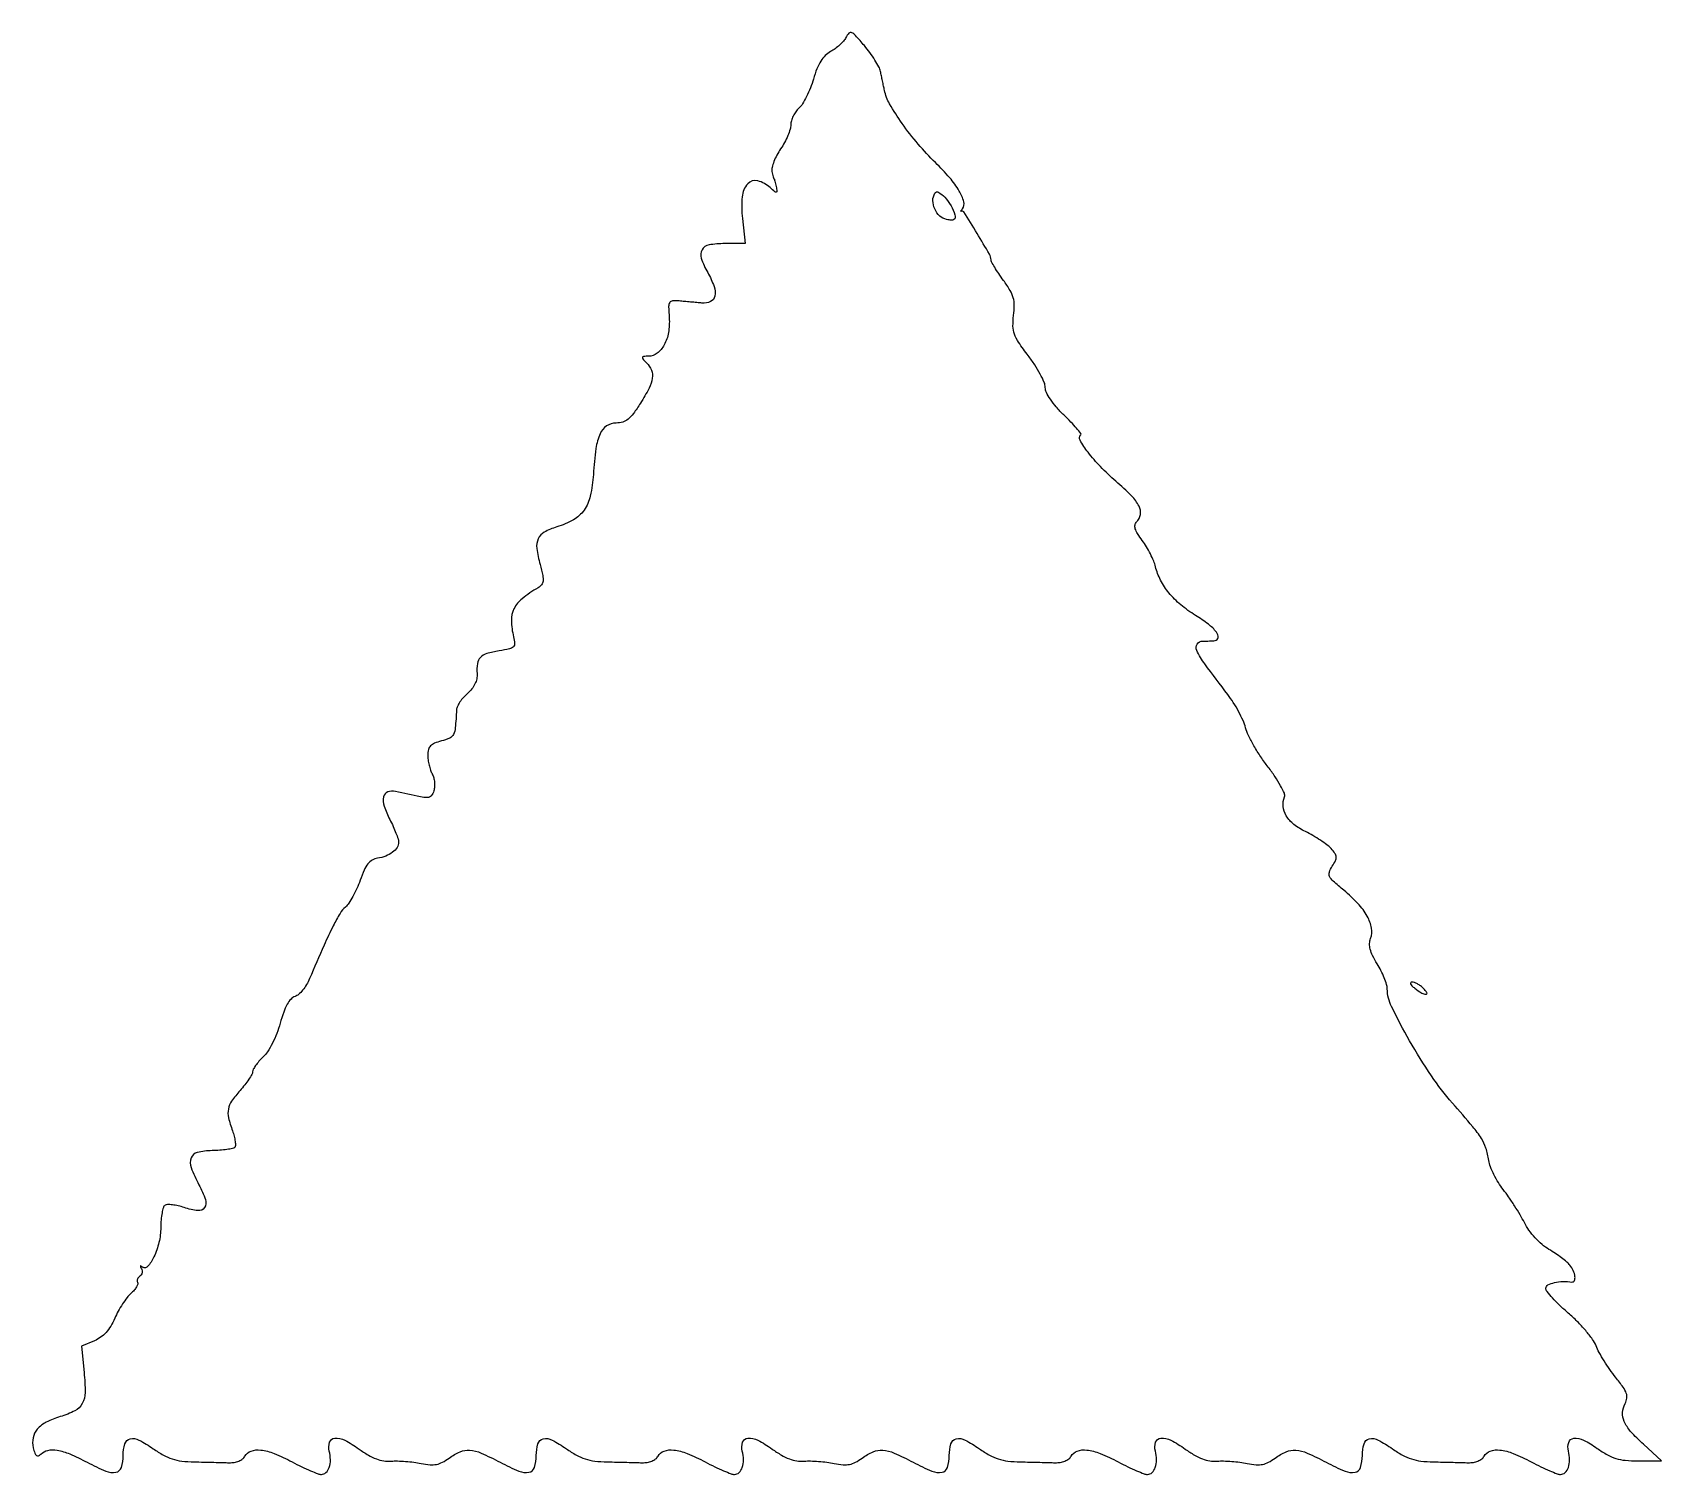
# Model space of a CAD drawing. Extents: x 0 to 391, y 0 to 346.
import ezdxf

# ---------------------------------------------------------------- set-up
doc = ezdxf.new("R2010")
doc.units = 0

msp = doc.modelspace()

# ---------------------------------------------------------------- linework, layer by layer
for points in [[(195.220161, 344.411375, -0.055736), (194.626316, 343.548464, -0.027909), (193.7033, 342.596414, -0.027309), (192.626844, 341.707121, -0.036133), (191.552336, 341.028009, 0.072653), (190.275639, 340.084483, 0.05786), (189.205812, 338.744356, 0.045925), (188.281054, 336.90717, 0.022912), (187.439757, 334.440768, -0.022858), (186.717206, 332.321743, -0.022007), (185.796105, 330.249878, -0.022557), (184.823022, 328.499767, -0.070788), (183.96485, 327.46819, 0.053461), (183.212852, 326.625202, 0.040867), (182.577175, 325.564505, 0.041908), (182.142582, 324.458651, 0.072799), (182, 323.484559, -0.074393), (181.836916, 322.394523, -0.025034), (181.288569, 320.878598, -0.024268), (180.505076, 319.238531, -0.025515), (179.578109, 317.710237, 0.027546), (178.676619, 316.210249, 0.029588), (177.969103, 314.654905, 0.030937), (177.528139, 313.258638, 0.1083), (177.501597, 312.320691, 0.007601), (177.645032, 311.622688, 0.012332), (177.790472, 311.034828, 0.006034), (177.928605, 310.553127, 0.33124), (178, 310.5, -0.331625), (178.071404, 310.44679, -0.00594), (178.210204, 309.960562, -0.012232), (178.356388, 309.367636, -0.007537), (178.500706, 308.663615, -0.013959), (178.676512, 307.568652, -0.401158), (178.522518, 307.358209, -0.224761), (178.19172, 307.448376, -0.00682), (177.095454, 308.413615, 0.120771), (174.068752, 310.04824, 0.280294), (171.692677, 309.334646, 0.16356), (170.346318, 306.221889, 0.0492), (170.421297, 300.992873), (171.099313, 295), (166.156645, 295, 0.043223), (162.404218, 294.675012, 0.220815), (160.729584, 293.510953, 0.220559), (160.536957, 291.479397, 0.043127), (162.094295, 288.046014, -0.039895), (163.610773, 284.759266, -0.135415), (163.805507, 282.42826, -0.241438), (162.782979, 281.109806, -0.133002), (160.722537, 280.75, -0.000014), (159.483533, 280.863809, -0.000008), (158.001603, 281, -0.000008), (156.520192, 281.136194, -0.000014), (155.282922, 281.25, 0.037982), (153.659785, 281.275688, 0.248023), (152.985729, 280.86581, 0.141993), (152.734461, 279.906316, 0.010756), (152.863216, 277.197017, -0.059476), (152.688439, 273.691334, -0.081624), (151.662612, 270.711166, -0.103352), (149.980845, 268.716015, -0.167658), (147.905518, 268, 0.015271), (146.702981, 267.963263, 0.313461), (146.433021, 267.75, 0.263956), (146.514711, 267.387187, 0.011949), (147.428571, 266.428571, -0.100877), (148.59228, 264.669024, -0.133765), (148.815944, 262.771031, -0.082199), (148.031948, 260.345937, -0.021008), (145.979163, 256.75, -0.017297), (144.304434, 254.277296, -0.065017), (143.0169, 252.92199, -0.097501), (141.72032, 252.235733, -0.073233), (140.119484, 252, 0.150258), (137.857888, 251.304654, 0.140619), (136.306595, 249.443411, 0.070869), (135.312764, 245.90633, 0.016024), (134.685855, 239.681142, -0.036828), (133.946762, 234.50927, -0.098596), (132.462866, 231.114869, -0.112168), (129.925284, 228.803811, -0.056112), (125.911491, 227.091628, 0.052113), (122.923589, 225.845136, 0.164457), (121.471379, 224.271976, 0.138267), (121.133765, 221.954332, 0.032981), (121.900182, 218.095797, -0.010903), (122.552356, 215.433204, -0.076042), (122.641266, 214.100466, -0.152614), (122.287633, 213.235411, -0.087913), (121.422391, 212.5, 0.035776), (117.619879, 209.895149, 0.109099), (115.660299, 207.47846, 0.123812), (115.03479, 204.649588, 0.052763), (115.557229, 200.779556, -0.039797), (115.818573, 199.160767, -0.223259), (115.518628, 198.360988, -0.140995), (114.604012, 197.870157, -0.013459), (112.088764, 197.398203, 0.031319), (109.146264, 196.736553, 0.129733), (107.598755, 195.805093, 0.158856), (106.883414, 194.346149, 0.054263), (106.806171, 191.960701, -0.068874), (106.728782, 190.703515, -0.062788), (106.314518, 189.4717, -0.057641), (105.566528, 188.291756, -0.043766), (104.50201, 187.188697, 0.034178), (103.537279, 186.226604, 0.033541), (102.70602, 185.136266, 0.035464), (102.111609, 184.082094, 0.096924), (101.90146, 183.256613, -0.00731), (101.5957, 178.936499, -0.09265), (101.16273, 177.372379, -0.175241), (100.257652, 176.496486, -0.041808), (98.25, 175.789724, 0.032378), (96.600715, 175.243806, 0.105695), (95.653692, 174.602848, 0.130467), (95.162036, 173.714998, 0.061642), (95, 172.405667, 0.034367), (95.076757, 171.290264, 0.02313), (95.310023, 170.034521, 0.023339), (95.650624, 168.834645, 0.04206), (96.055399, 167.896486, -0.058615), (96.41147, 166.990036, -0.039686), (96.608054, 165.89653, -0.039847), (96.628905, 164.793035, -0.061721), (96.454728, 163.857361, -0.093609), (95.809649, 162.659543, -0.222355), (94.920936, 162.227474, -0.057239), (93.216507, 162.397486, -0.002405), (87.262438, 163.720065, 0.151023), (85.401074, 163.577597, 0.25392), (84.42038, 162.406863, 0.130572), (84.555541, 160.145887, 0.040297), (85.895565, 156.97586, -0.012469), (86.701242, 155.331348, -0.014505), (87.381822, 153.728802, -0.013563), (87.878424, 152.348986, -0.079755), (88, 151.591651, -0.140459), (87.628098, 150.293889, -0.088763), (86.564428, 149.117797, -0.073187), (84.937456, 148.202657, -0.053756), (82.933994, 147.672156, 0.094571), (81.675037, 147.226783, 0.094056), (80.665807, 146.348444, 0.062178), (79.761117, 144.848984, 0.01936), (78.783966, 142.402255, -0.020065), (77.987273, 140.415511, -0.020076), (77.034017, 138.499412, -0.020381), (76.069056, 136.898879, -0.071343), (75.271488, 136, 0.081709), (73.967029, 134.467347, 0.019469), (72.346793, 131.523598, 0.012409), (70.148057, 126.845902, 0.002847), (66.677033, 118.835457, -0.034928), (65.9362, 117.387884, -0.035594), (65.005215, 116.067151, -0.037974), (64.03195, 115.045355, -0.107025), (63.180831, 114.557394, 0.133684), (62.220893, 113.937866, 0.056344), (61.322333, 112.677388, 0.040585), (60.461646, 110.778788, 0.017737), (59.62006, 108.142642, -0.024868), (58.804761, 105.709132, -0.023909), (57.742507, 103.33563, -0.025047), (56.585943, 101.30957, -0.062034), (55.496159, 99.996391, 0.022387), (54.540594, 99.014561, 0.026577), (53.733247, 98.003708, 0.026908), (53.154561, 97.094873, 0.129006), (53, 96.505794, -0.129403), (52.833227, 95.872191, -0.018167), (52.11875, 94.709667, -0.01974), (51.148732, 93.370513, -0.015618), (50, 92, 0.029632), (47.992012, 89.46327, 0.106695), (47.197423, 87.572005, 0.105115), (47.247648, 85.505781, 0.02831), (48.1918, 82.346131, -0.022569), (48.599864, 81.035546, -0.030929), (48.839016, 79.823934, -0.03165), (48.907648, 78.841726, -0.200598), (48.721497, 78.388164, -0.147912), (48.225836, 78.122699, -0.014032), (46.854345, 77.887351, -0.016972), (45.168104, 77.704625, -0.012571), (43.294997, 77.613031, 0.052443), (39.753713, 77.155423, 0.247141), (38.259768, 75.850751, 0.186174), (38.259264, 73.566839, 0.029968), (40.140741, 69.440773, -0.036309), (41.717214, 65.86424, -0.232805), (41.496901, 63.954987, -0.287054), (39.937576, 63.222077, -0.04981), (36.611615, 63.963164, 0.022487), (35.169112, 64.368308, 0.027474), (33.789034, 64.610761, 0.027808), (32.633982, 64.684054, 0.141264), (32.01955, 64.512083, 0.1822), (31.622327, 63.996844, 0.026462), (31.297557, 62.689087, 0.027093), (31.070438, 61.033483, 0.020191), (30.993411, 59.190983, -0.057753), (30.574598, 55.621025, -0.05267), (29.347203, 52.122351, -0.070882), (27.820049, 49.812507, -0.417558), (26.5144, 49.741941, 0.035235), (26.231242, 49.964742, 0.4857), (26.123408, 49.93043, 0.204585), (26.131784, 49.745027, 0.017894), (26.355987, 49.319098, -0.087301), (26.536078, 48.819785, -0.091566), (26.530528, 48.297616, -0.096539), (26.342221, 47.833891, -0.110195), (26, 47.5, 0.07564), (25.642572, 47.196142, 0.089108), (25.415449, 46.81508, 0.100723), (25.351745, 46.417751, 0.128649), (25.460107, 46.064549, -0.225178), (25.508295, 45.630654, -0.052387), (25.189458, 44.948166, -0.044096), (24.617354, 44.163265, -0.030782), (23.84683, 43.383647, 0.047164), (22.915049, 42.377042, 0.019324), (21.841296, 40.853473, 0.018916), (20.806638, 39.117348, 0.022991), (19.976852, 37.415409, -0.033767), (19.00336, 35.523271, -0.048736), (17.880234, 34.015035, -0.053741), (16.583254, 32.863776, -0.056528), (15.091648, 32.037962), (11.970416, 30.745105), (12.621583, 24.389338, -0.02621), (12.85904, 19.614424, -0.124353), (12.186846, 16.983588, -0.151493), (10.423994, 15.265611, -0.045208), (6.897479, 13.851138, 0.044726), (3.565817, 12.518542, 0.097024), (1.402514, 10.828044, 0.127863), (0.388473, 8.779711, 0.113292), (0.436834, 6.39565, 0.022832), (0.819892, 5.11927, 0.133492), (1.213531, 4.547124, 0.278459), (1.676761, 4.472562, 0.100798), (2.255355, 4.855355, -0.145272), (3.943262, 5.77062, -0.095579), (6.167805, 5.810146, -0.058772), (9.169804, 4.913582, -0.01937), (13.331183, 2.922019, 0.021056), (17.847617, 0.779221, 0.146266), (20.252792, 0.512569, 0.27807), (21.563473, 1.667921, 0.076616), (22, 4.5, -0.071109), (22.406345, 7.342773, -0.27175), (23.657454, 8.522771, -0.178893), (25.783079, 8.247967, -0.03304), (29.209294, 6.153618, 0.026134), (31.632709, 4.62592, 0.049814), (33.742234, 3.707387, 0.048641), (36.02512, 3.211458, 0.023764), (39, 3.0053, -0.000274), (41.31718, 2.953811, -0.000242), (43.731467, 2.897673, -0.000243), (45.90667, 2.844983, -0.000741), (47.383717, 2.806296, 0.048014), (48.60289, 2.88968, 0.056221), (49.717651, 3.206094, 0.063223), (50.613708, 3.713407, 0.105172), (51.183407, 4.363246, -0.183603), (52.66757, 5.606834, -0.114029), (54.954666, 5.852935, -0.06725), (58.178384, 5.015397, -0.023947), (62.5, 3, 0.008607), (64.778446, 1.851097, 0.011164), (66.907176, 0.88125, 0.008994), (68.70827, 0.14682, 0.092563), (69.494557, 0, 0.196767), (70.603274, 0.453891, 0.116821), (71.374385, 1.680911, 0.085542), (71.663049, 3.494822, 0.058329), (71.393039, 5.570145, -0.140003), (71.461962, 7.703755, -0.305846), (72.688911, 8.669207, -0.137996), (75.119927, 8.173384, -0.036853), (78.521566, 6.091897, 0.022177), (80.75443, 4.633921, 0.043162), (82.671457, 3.712998, 0.052443), (84.44174, 3.248169, 0.05751), (86.214817, 3.182369, -0.025222), (87.752462, 3.224462, -0.012885), (89.681777, 3.130171, -0.01277), (91.66963, 2.930435, -0.018709), (93.403998, 2.645035, 0.027259), (95.540325, 2.330889, 0.070144), (97.095445, 2.406464, 0.075924), (98.495735, 2.902077, 0.036242), (100.113505, 3.925797, -0.057088), (102.746436, 5.442369, -0.123245), (105.038342, 5.819953, -0.08383), (107.792725, 5.118864, -0.017149), (112.331183, 2.922019, 0.021056), (116.847617, 0.779221, 0.146266), (119.252792, 0.512569, 0.27807), (120.563473, 1.667921, 0.076616), (121, 4.5, -0.071109), (121.406345, 7.342773, -0.27175), (122.657454, 8.522771, -0.178893), (124.783079, 8.247967, -0.03304), (128.209294, 6.153618, 0.026134), (130.632709, 4.62592, 0.049814), (132.742234, 3.707387, 0.048641), (135.02512, 3.211458, 0.023764), (138, 3.0053, -0.000274), (140.31718, 2.953811, -0.000242), (142.731467, 2.897673, -0.000243), (144.90667, 2.844983, -0.000741), (146.383717, 2.806296, 0.048014), (147.60289, 2.88968, 0.056221), (148.717651, 3.206094, 0.063223), (149.613708, 3.713407, 0.105172), (150.183407, 4.363246, -0.183603), (151.66757, 5.606834, -0.114029), (153.954666, 5.852935, -0.06725), (157.178384, 5.015397, -0.023947), (161.5, 3, 0.008607), (163.778446, 1.851097, 0.011164), (165.907176, 0.88125, 0.008994), (167.70827, 0.14682, 0.092563), (168.494557, 0, 0.196767), (169.603274, 0.453891, 0.116821), (170.374385, 1.680911, 0.085542), (170.663049, 3.494822, 0.058329), (170.393039, 5.570145, -0.140003), (170.461962, 7.703755, -0.305846), (171.688911, 8.669207, -0.137996), (174.119927, 8.173384, -0.036853), (177.521566, 6.091897, 0.022177), (179.75443, 4.633921, 0.043162), (181.671457, 3.712998, 0.052443), (183.44174, 3.248169, 0.05751), (185.214817, 3.182369, -0.025222), (186.752462, 3.224462, -0.012885), (188.681777, 3.130171, -0.01277), (190.66963, 2.930435, -0.018709), (192.403998, 2.645035, 0.027259), (194.540325, 2.330889, 0.070144), (196.095445, 2.406464, 0.075924), (197.495735, 2.902077, 0.036242), (199.113505, 3.925797, -0.057088), (201.746436, 5.442369, -0.123245), (204.038342, 5.819953, -0.08383), (206.792725, 5.118864, -0.017149), (211.331183, 2.922019, 0.021056), (215.847617, 0.779221, 0.146266), (218.252792, 0.512569, 0.27807), (219.563473, 1.667921, 0.076616), (220, 4.5, -0.071109), (220.406345, 7.342773, -0.27175), (221.657454, 8.522771, -0.178893), (223.783079, 8.247967, -0.03304), (227.209294, 6.153618, 0.026134), (229.632709, 4.62592, 0.049814), (231.742234, 3.707387, 0.048641), (234.02512, 3.211458, 0.023764), (237, 3.0053, -0.000274), (239.31718, 2.953811, -0.000242), (241.731467, 2.897673, -0.000243), (243.90667, 2.844983, -0.000741), (245.383717, 2.806296, 0.048014), (246.60289, 2.88968, 0.056221), (247.717651, 3.206094, 0.063223), (248.613708, 3.713407, 0.105172), (249.183407, 4.363246, -0.183603), (250.66757, 5.606834, -0.114029), (252.954666, 5.852935, -0.06725), (256.178384, 5.015397, -0.023947), (260.5, 3, 0.008607), (262.778446, 1.851097, 0.011164), (264.907176, 0.88125, 0.008994), (266.70827, 0.14682, 0.092563), (267.494557, 0, 0.196767), (268.603274, 0.453891, 0.116821), (269.374385, 1.680911, 0.085542), (269.663049, 3.494822, 0.058329), (269.393039, 5.570145, -0.140003), (269.461962, 7.703755, -0.305846), (270.688911, 8.669207, -0.137996), (273.119927, 8.173384, -0.036853), (276.521566, 6.091897, 0.022177), (278.75443, 4.633921, 0.043162), (280.671457, 3.712998, 0.052443), (282.44174, 3.248169, 0.05751), (284.214817, 3.182369, -0.025222), (285.752462, 3.224462, -0.012885), (287.681777, 3.130171, -0.01277), (289.66963, 2.930435, -0.018709), (291.403998, 2.645035, 0.027259), (293.540325, 2.330889, 0.070144), (295.095445, 2.406464, 0.075924), (296.495735, 2.902077, 0.036242), (298.113505, 3.925797, -0.057088), (300.746436, 5.442369, -0.123245), (303.038342, 5.819953, -0.08383), (305.792725, 5.118864, -0.017149), (310.331183, 2.922019, 0.021056), (314.847617, 0.779221, 0.146266), (317.252792, 0.512569, 0.27807), (318.563473, 1.667921, 0.076616), (319, 4.5, -0.071109), (319.406345, 7.342773, -0.27175), (320.657454, 8.522771, -0.178893), (322.783079, 8.247967, -0.03304), (326.209294, 6.153618, 0.026134), (328.632709, 4.62592, 0.049814), (330.742234, 3.707387, 0.048641), (333.02512, 3.211458, 0.023764), (336, 3.0053, -0.000274), (338.31718, 2.953811, -0.000242), (340.731467, 2.897673, -0.000243), (342.90667, 2.844983, -0.000741), (344.383717, 2.806296, 0.048014), (345.60289, 2.88968, 0.056221), (346.717651, 3.206094, 0.063223), (347.613708, 3.713407, 0.105172), (348.183407, 4.363246, -0.183603), (349.66757, 5.606834, -0.114029), (351.954666, 5.852935, -0.06725), (355.178384, 5.015397, -0.023947), (359.5, 3, 0.008607), (361.778446, 1.851097, 0.011164), (363.907176, 0.88125, 0.008994), (365.70827, 0.14682, 0.092563), (366.494557, 0, 0.196767), (367.603274, 0.453891, 0.116821), (368.374385, 1.680911, 0.085542), (368.663049, 3.494822, 0.058329), (368.393039, 5.570145, -0.138507), (368.455218, 7.687453, -0.300605), (369.662855, 8.668325, -0.141731), (372.034121, 8.228343, -0.039278), (375.306749, 6.250745, 0.025855), (377.728794, 4.696985, 0.055268), (379.765787, 3.815854, 0.052831), (382.004105, 3.380104, 0.021816), (385.092048, 3.246979), (390.684096, 3.25), (386.380164, 7.217226, -0.023008), (383.306095, 10.324184, -0.078132), (381.75337, 12.703881, -0.122586), (381.372483, 14.818381, -0.106819), (381.992335, 16.985678, 0.090204), (382.399515, 18.250385, 0.120347), (382.269949, 19.445555, 0.068197), (381.499054, 20.912983, 0.013695), (379.714718, 23.27345, -0.016338), (378.324659, 25.132678, -0.012978), (376.943667, 27.225106, -0.01318), (375.76415, 29.233358, -0.031787), (375.028788, 30.790741, 0.061451), (374.168162, 32.364841, 0.019916), (372.531975, 34.460418, 0.019518), (370.510136, 36.666851, 0.020752), (368.361804, 38.662215, -0.013807), (366.308075, 40.517266, -0.018977), (364.57503, 42.302299, -0.015923), (363.267361, 43.852206, -0.168824), (363, 44.621474, -0.279519), (363.476411, 45.407088, -0.061443), (365.019252, 45.983971, -0.051799), (367.086976, 46.257619, -0.046201), (369.25, 46.118421, 0.347759), (369.827747, 46.44368, 0.128682), (369.959886, 47.433361, 0.075776), (369.563556, 48.840809, 0.064287), (368.75, 50.155487, 0.04727), (368.022294, 50.8955, 0.013364), (366.756493, 51.903678, 0.013341), (365.258144, 52.97151, 0.013727), (363.718914, 53.947388, -0.042608), (362.061441, 55.137591, -0.029958), (360.40882, 56.733117, -0.02971), (358.940233, 58.535606, -0.03886), (357.835841, 60.350772, 0.015874), (356.817861, 62.211266, 0.009188), (355.483293, 64.384212, 0.009177), (354.063092, 66.516811, 0.015217), (352.778892, 68.255057, -0.028825), (351.610083, 69.930628, -0.022928), (350.541833, 71.860268, -0.023474), (349.716174, 73.745406, -0.052466), (349.312891, 75.255057, 0.038001), (348.610309, 78.226635, 0.064351), (347.530415, 80.540497, 0.034328), (345.475323, 83.336654, 0.004368), (340.595923, 89, -0.03177), (335.554755, 95.544083, -0.018553), (330.32889, 103.95833, -0.015149), (325.996051, 112.113496, -0.111299), (324.96879, 116.377839, 0.070917), (324.79938, 117.45286, 0.021254), (324.244507, 119.019459, 0.020843), (323.464298, 120.74527, 0.021185), (322.546971, 122.390531, -0.022074), (321.461054, 124.346327, -0.053), (320.882803, 125.897583, -0.071295), (320.738134, 127.224997, -0.082569), (320.988689, 128.470251, 0.138903), (321.20461, 130.937822, 0.079605), (320.179036, 133.768154, 0.060499), (317.955073, 136.835347, 0.03379), (314.592132, 140, -0.009447), (311.996855, 142.214384, -0.099008), (311.157186, 143.323143, -0.199084), (311.098148, 144.344195, -0.059405), (311.796584, 145.775623, 0.028682), (312.561008, 147.125493, 0.132795), (312.732229, 147.997553, 0.136338), (312.438561, 148.824652, 0.030856), (311.499646, 150.000391, 0.046449), (310.52596, 150.893749, 0.016099), (308.969684, 151.998631, 0.015834), (307.16711, 153.112532, 0.017754), (305.364048, 154.065813, -0.053872), (302.584337, 155.802672, -0.090594), (300.767139, 157.85801, -0.111161), (300.018113, 160.104173, -0.11725), (300.326258, 162.407832, 0.198058), (300.305239, 163.260443, 0.021031), (299.409257, 165.0791, 0.023403), (298.098874, 167.23273, 0.016714), (296.443513, 169.518273, -0.018181), (294.675784, 171.974099, -0.016317), (293.022925, 174.640524, -0.016597), (291.697475, 177.130967, -0.048253), (291.012363, 178.954086, 0.038928), (290.397636, 180.687213, 0.017942), (289.346001, 182.839229, 0.017646), (288.072249, 185.034684, 0.023367), (286.752956, 186.931455, -0.004777), (281.244169, 194.255071, -0.049255), (279.312065, 197.500934, -0.258632), (279.41429, 199.008975, -0.255564), (280.75, 199.732656, 0.006814), (281.509166, 199.740046, 0.005123), (282.343906, 199.76811, 0.00518), (283.128658, 199.810695, 0.011862), (283.718615, 199.86292, 0.360618), (284.413993, 200.584983, 0.185966), (284.026536, 201.86762, 0.06427), (282.107404, 203.771236, 0.02535), (279.035938, 205.882869, -0.035256), (275.459765, 208.447182, -0.047574), (272.652744, 211.266815, -0.052454), (270.641376, 214.31503, -0.061415), (269.435189, 217.560995, 0.040388), (268.992812, 218.923976, 0.018705), (268.212668, 220.616203, 0.018388), (267.255588, 222.342783, 0.024339), (266.253289, 223.834589, -0.019491), (265.12008, 225.486433, -0.066076), (264.575949, 226.671788, -0.116155), (264.515773, 227.567036, -0.156571), (264.884589, 228.284589, 0.15914), (265.792509, 230.072995, 0.156796), (265.477358, 232.064721, 0.078489), (263.681872, 234.555175, 0.018903), (259.953831, 238.039997, -0.021041), (256.212048, 241.567759, -0.030892), (253.262201, 244.992836, -0.030708), (251.337075, 247.881617, -0.340244), (251.505063, 249.17173, 0.380628), (251.523425, 249.487921, 0.008783), (250.493783, 250.743247, 0.015069), (249.146642, 252.234564, 0.009074), (247.465181, 253.924349, -0.020717), (245.635077, 255.851218, -0.030881), (244.216738, 257.692084, -0.035455), (243.278752, 259.315771, -0.11373), (243, 260.525424, 0.10187), (242.75111, 261.734359, 0.021058), (241.804572, 263.702947, 0.021322), (240.488313, 265.934405, 0.018673), (238.930458, 268.149589, -0.012724), (236.622953, 271.349171, -0.062423), (235.606452, 273.327333, -0.084798), (235.264029, 275.200575, -0.035128), (235.415369, 277.779488, 0.030399), (235.582269, 280.227784, 0.072359), (235.333422, 282.030398, 0.065244), (234.561451, 283.79711, 0.021167), (232.984911, 286.179527, -0.008559), (231.84151, 287.816197, -0.011849), (230.876818, 289.32463, -0.0085), (230.12919, 290.605661, -0.128522), (230, 291.099959, 0.133542), (229.62782, 292.468597, 0.004233), (226.640006, 297.458751, 0.002353), (223.470102, 302.598196, 0.402911), (222.893763, 302.743763, -0.318815), (222.813898, 302.751665, -0.32401), (222.795883, 302.829216, -0.053005), (222.919877, 303.053865, -0.014738), (223.160307, 303.376974, 0.242213), (223.484427, 305.027341, 0.06237), (222.378226, 307.601113, 0.045051), (220.096071, 310.794112, 0.022441), (216.684971, 314.415786, -0.024409), (212.544574, 318.846576, -0.021999), (208.701401, 323.811451, -0.021779), (205.697618, 328.485531, -0.081967), (204.461394, 331.72973, 0.001043), (204.249397, 332.76181, 0.000615), (203.992026, 333.994046, 0.000615), (203.731903, 335.224319, 0.001053), (203.511459, 336.25, 0.066884), (203.103866, 337.375758, 0.018883), (202.176864, 338.999656, 0.018674), (200.97957, 340.773179, 0.018719), (199.654192, 342.450956, 0.006968), (197.525445, 344.878275, 0.105542), (196.622838, 345.531685, 0.312504), (195.947884, 345.402236, 0.071153)], [(221.30965, 301.914807, -0.081412), (221.379398, 301.180616, -0.249729), (221.123632, 300.77011, -0.150991), (220.508975, 300.629796, -0.028407), (219.352561, 300.783434, -0.142133), (217.720182, 301.615212, -0.099883), (216.518397, 303.305529, -0.100225), (216.068733, 305.324239, -0.144228), (216.548946, 307.079197, -0.408781), (217.446779, 307.299973, -0.072893), (218.930889, 306.098553, -0.055028), (220.416435, 304.081508, -0.067019)], [(331.55887, 116.531803, 0.023438), (333.246824, 115.375294, 0.135461), (334.274866, 115.074613, 0.595906), (334.484199, 115.447758, 0.055516), (333.642857, 116.5, 0.037472), (332.975695, 117.074012, 0.03455), (332.212606, 117.559375, 0.036372), (331.470333, 117.895066, 0.08823), (330.880299, 118, 0.220758), (330.584185, 117.862563, 0.291521), (330.545296, 117.574917, 0.094936), (330.88133, 117.106444, 0.02793)]]:
    msp.add_lwpolyline(points, format="xyb", close=True)

doc.saveas('drawing.dxf')
